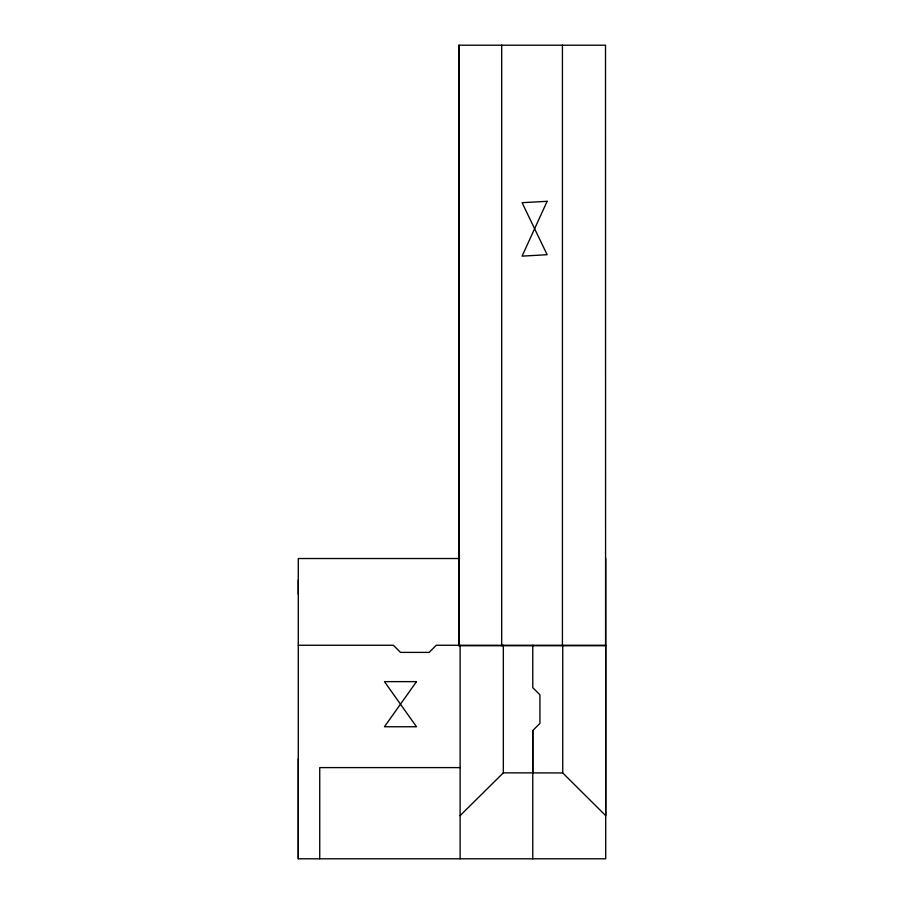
<?xml version="1.0" encoding="UTF-8"?>
<svg xmlns="http://www.w3.org/2000/svg" width="904" height="904" viewBox="0 0 904 904"><rect width="100%" height="100%" fill="white"/><g stroke="black" fill="none" stroke-linecap="round" stroke-linejoin="round"><path stroke-width="1.36" d="M298.286 645.253L393.376 645.253L400.528 652.394L429.117 652.394L436.27 645.253L605.714 645.253L605.714 858.8L298.286 858.8L298.286 558.525L459.594 558.525M319.733 858.8L319.733 767.598L460.091 767.598M532.772 772.943L532.772 730.545L539.925 723.392L539.925 694.792L532.772 687.65L532.772 645.253M605.714 558.525L605.714 815.668L562.74 772.943L562.74 645.253M460.113 815.611L503.336 772.852L562.74 772.943M458.882 645.75L605.59 645.75L605.51 45.2L458.882 45.2L458.882 645.75L458.995 45.2M562.424 45.2L562.424 645.75M532.772 730.545L532.772 858.8M503.336 645.253L503.336 772.852M501.697 45.2L501.697 645.75M460.113 645.253L460.113 858.8M298.286 579.972L298.286 594.267M298.286 758.705L298.286 858.8M547.135 201.309L522.083 256.126L547.135 254.702L522.083 202.688L547.135 201.309M416.495 681.627L384.46 726.748L416.495 726.748L384.46 681.627L416.495 681.627"/></g></svg>
